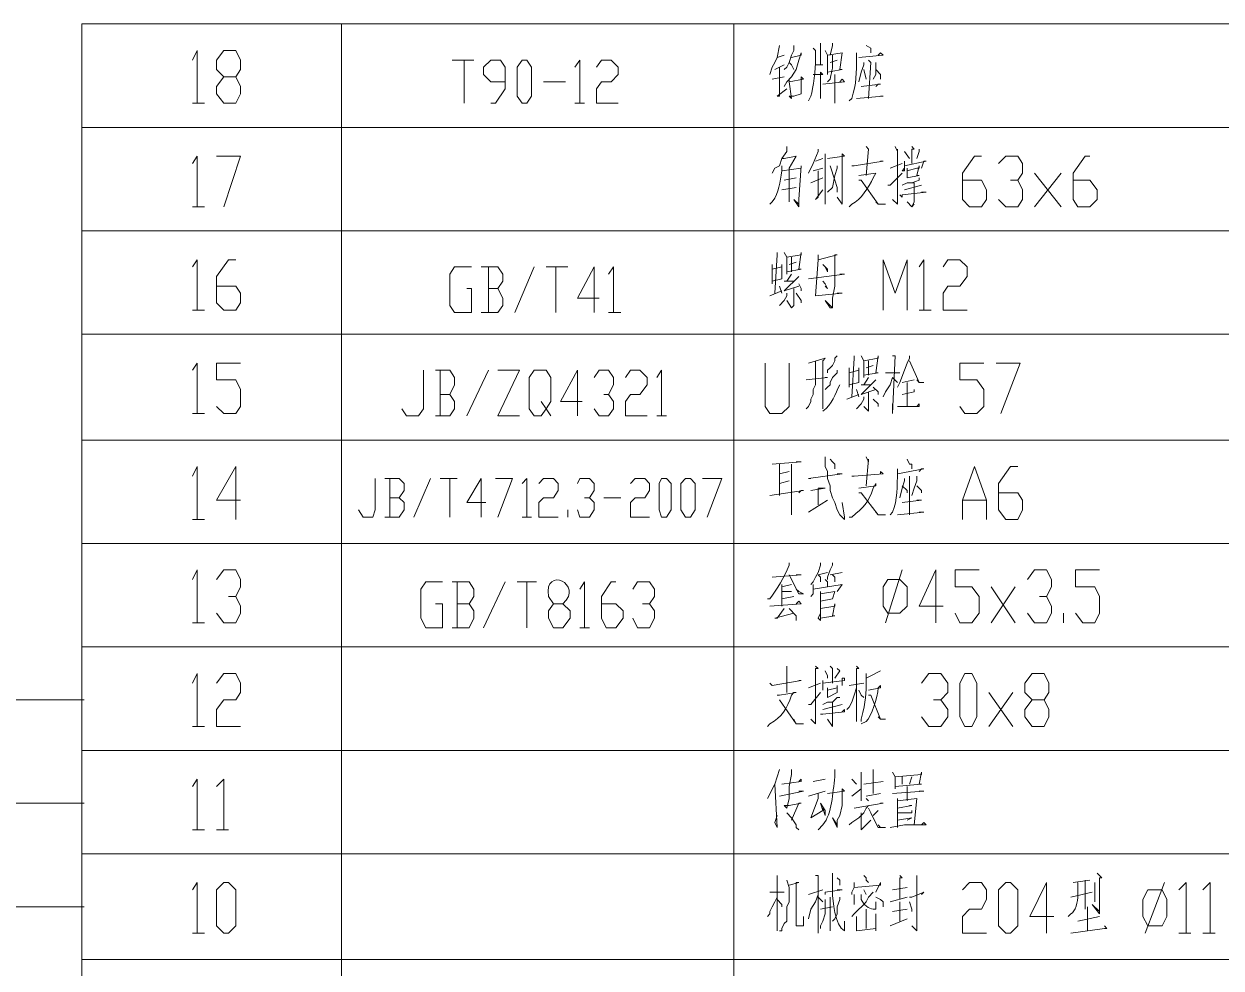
# Model space of a CAD drawing. Extents: x 14941 to 23337, y 2870 to 15192.
# Drawn here: x 20564 to 21948, y 4840 to 5932 of the extents above; entities that cross this region are included whole.
import ezdxf

# ---------------------------------------------------------------- set-up
doc = ezdxf.new("R2010")
doc.units = 0
doc.header["$LTSCALE"] = 8
doc.layers.add('1', color=1, linetype='Continuous')

msp = doc.modelspace()

# ---------------------------------------------------------------- linework, layer by layer
at = {"layer": '1', "color": 0, "lineweight": 18}
for points in [[(20631, 5931.7), (20631, 5812.1)], [(20631, 5812.1), (20631, 5692.5)], [(20631, 5692.5), (20631, 5572.9)], [(20631, 5572.9), (20631, 5450.6)], [(20631, 5450.6), (20631, 5331)], [(20631, 5331), (20631, 5211.4)], [(20631, 5211.4), (20631, 5091.8)], [(20631, 5091.8), (20631, 4972.2)], [(20631, 4972.2), (20631, 4849.9)], [(20631, 4849.9), (20631, 4730.3)]]:
    msp.add_lwpolyline(points, dxfattribs=at)
at = {"layer": '1', "color": 0, "lineweight": 5}
for points in [[(23336.8, 5931.7), (20631, 5931.7)], [(20931.3, 5812.1), (20931.3, 5931.7)], [(21384.6, 5812.1), (21384.6, 5931.7)], [(21484.7, 5909.4), (21484.7, 5906.6), (21484.7, 5906.6), (21484.7, 5884.4)], [(21498.7, 5909.4), (21498.7, 5906.6), (21495.9, 5895.5)], [(20758.9, 5889.9), (20764.5, 5901.1), (20764.5, 5839.9)], [(20795.1, 5839.9), (20786.7, 5851), (20786.7, 5859.3), (20795.1, 5870.5), (20809, 5870.5), (20814.5, 5878.8), (20814.5, 5889.9), (20809, 5901.1), (20795.1, 5901.1), (20786.7, 5889.9), (20786.7, 5878.8), (20795.1, 5870.5)], [(21437.5, 5906.6), (21434.7, 5892.7), (21431.9, 5887.2), (21429.1, 5881.6), (21426.3, 5873.3)], [(21434.7, 5892.7), (21443, 5895.5)], [(21454.2, 5906.6), (21454.2, 5901.1), (21451.4, 5895.5), (21448.6, 5887.2), (21445.8, 5881.6), (21443, 5878.8)], [(21451.4, 5892.7), (21462.5, 5895.5), (21462.5, 5898.3), (21459.7, 5889.9), (21456.9, 5878.8), (21451.4, 5870.5), (21445.8, 5864.9), (21443, 5859.3)], [(21490.3, 5901.1), (21493.1, 5895.5), (21493.1, 5873.3), (21493.1, 5876), (21509.8, 5878.8), (21507, 5878.8), (21509.8, 5898.3), (21509.8, 5898.3), (21493.1, 5895.5)], [(21529.2, 5892.7), (21557.1, 5895.5), (21554.3, 5898.3), (21551.5, 5895.5)], [(21537.6, 5906.6), (21543.1, 5903.8), (21543.1, 5901.1), (21543.1, 5898.3)], [(21059.3, 5889.9), (21084.3, 5889.9)], [(21073.2, 5889.9), (21073.2, 5839.9)], [(21103.8, 5839.9), (21109.3, 5839.9), (21120.4, 5856.6), (21120.4, 5881.6), (21114.9, 5889.9), (21103.8, 5889.9), (21095.4, 5881.6), (21095.4, 5873.3), (21103.8, 5864.9), (21120.4, 5864.9)], [(21139.9, 5839.9), (21134.4, 5848.2), (21134.4, 5881.6), (21139.9, 5889.9), (21145.5, 5889.9), (21151, 5881.6), (21151, 5848.2), (21145.5, 5839.9), (21139.9, 5839.9)], [(21201.1, 5881.6), (21206.7, 5889.9), (21206.7, 5839.9)], [(21226.1, 5881.6), (21231.7, 5889.9), (21242.8, 5889.9), (21251.1, 5881.6), (21251.1, 5873.3), (21242.8, 5864.9), (21231.7, 5864.9), (21226.1, 5856.6), (21226.1, 5839.9), (21251.1, 5839.9)], [(21443, 5884.4), (21431.9, 5878.8)], [(21437.5, 5881.6), (21437.5, 5848.2), (21434.7, 5848.2), (21445.8, 5856.6)], [(21448.6, 5887.2), (21451.4, 5884.4), (21454.2, 5878.8), (21451.4, 5884.4)], [(21487.5, 5884.4), (21479.2, 5884.4)], [(21504.2, 5889.9), (21495.9, 5887.2)], [(21534.8, 5887.2), (21534.8, 5884.4), (21532, 5876), (21529.2, 5864.9)], [(21540.4, 5889.9), (21543.1, 5887.2), (21540.4, 5845.4)], [(21548.7, 5887.2), (21548.7, 5884.4), (21548.7, 5873.3), (21545.9, 5867.7)], [(20809, 5870.5), (20814.5, 5859.3), (20814.5, 5851), (20809, 5839.9), (20795.1, 5839.9)], [(21429.1, 5867.7), (21443, 5870.5)], [(21448.6, 5867.7), (21448.6, 5864.9), (21451.4, 5845.4), (21448.6, 5848.2), (21454.2, 5848.2), (21462.5, 5851), (21462.5, 5851), (21462.5, 5870.5), (21465.3, 5867.7), (21448.6, 5864.9)], [(21476.4, 5873.3), (21487.5, 5873.3), (21484.7, 5876), (21484.7, 5845.4), (21484.7, 5851), (21484.7, 5856.6)], [(21487.5, 5862.1), (21512.6, 5864.9), (21509.8, 5867.7), (21507, 5864.9)], [(21501.4, 5873.3), (21501.4, 5839.9), (21501.4, 5848.2)], [(21534.8, 5878.8), (21537.6, 5867.7)], [(21548.7, 5878.8), (21554.3, 5873.3), (21554.3, 5867.7)], [(21164.9, 5864.9), (21190, 5864.9)], [(21532, 5859.3), (21554.3, 5862.1), (21551.5, 5862.1), (21548.7, 5859.3)], [(20758.9, 5839.9), (20772.8, 5839.9)], [(21201.1, 5839.9), (21212.2, 5839.9)], [(21526.5, 5845.4), (21557.1, 5848.2), (21557.1, 5848.2), (21554.3, 5848.2)], [(23336.8, 5812.1), (20631, 5812.1)], [(23336.8, 5812.1), (20631, 5812.1)], [(20931.3, 5692.5), (20931.3, 5812.1)], [(21384.6, 5692.5), (21384.6, 5812.1)], [(21445.8, 5789.8), (21445.8, 5784.3), (21440.3, 5775.9), (21440.3, 5775.9), (21437.5, 5767.6), (21431.9, 5764.8), (21429.1, 5759.2)], [(21482, 5787), (21482, 5784.3), (21476.4, 5770.4), (21470.8, 5759.2)], [(21537.6, 5789.8), (21540.4, 5787), (21540.4, 5787), (21537.6, 5756.5)], [(21571, 5789.8), (21573.7, 5784.3), (21573.7, 5787), (21573.7, 5767.6), (21573.7, 5725.9), (21573.7, 5723.1), (21568.2, 5728.6)], [(21582.1, 5784.3), (21587.6, 5775.9)], [(21590.4, 5789.8), (21593.2, 5787), (21590.4, 5787), (21590.4, 5770.4)], [(21598.8, 5787), (21598.8, 5784.3), (21598.8, 5784.3), (21596, 5775.9)], [(20758.9, 5770.4), (20764.5, 5778.7), (20764.5, 5720.3)], [(20786.7, 5778.7), (20814.5, 5778.7), (20795.1, 5720.3)], [(21440.3, 5775.9), (21443, 5775.9), (21456.9, 5778.7), (21456.9, 5778.7), (21448.6, 5764.8), (21448.6, 5725.9), (21448.6, 5737)], [(21479.2, 5773.1), (21487.5, 5775.9)], [(21490.3, 5781.5), (21490.3, 5775.9), (21490.3, 5723.1), (21490.3, 5725.9), (21490.3, 5734.2)], [(21493.1, 5775.9), (21512.6, 5778.7), (21509.8, 5781.5), (21509.8, 5775.9), (21509.8, 5723.1), (21509.8, 5723.1), (21504.2, 5731.4), (21509.8, 5723.1)], [(21520.9, 5767.6), (21520.9, 5767.6), (21523.7, 5767.6), (21557.1, 5773.1), (21554.3, 5773.1), (21554.3, 5773.1)], [(21565.4, 5764.8), (21579.3, 5770.4)], [(21582.1, 5773.1), (21582.1, 5764.8), (21579.3, 5762), (21582.1, 5762), (21582.1, 5767.6), (21607.1, 5773.1), (21604.3, 5773.1), (21601.5, 5764.8)], [(21648.8, 5750.9), (21671.1, 5750.9), (21676.6, 5739.8), (21676.6, 5728.6), (21671.1, 5720.3), (21657.2, 5720.3), (21648.8, 5728.6), (21648.8, 5759.2), (21662.7, 5778.7), (21671.1, 5778.7)], [(21690.5, 5770.4), (21698.9, 5778.7), (21712.8, 5778.7), (21718.3, 5770.4), (21718.3, 5759.2), (21712.8, 5750.9), (21704.4, 5750.9)], [(21776.7, 5750.9), (21796.2, 5750.9), (21804.6, 5739.8), (21804.6, 5728.6), (21796.2, 5720.3), (21782.3, 5720.3), (21776.7, 5728.6), (21776.7, 5759.2), (21790.6, 5778.7), (21796.2, 5778.7)], [(21440.3, 5762), (21462.5, 5764.8), (21462.5, 5767.6), (21459.7, 5728.6), (21459.7, 5720.3), (21454.2, 5728.6), (21459.7, 5723.1)], [(21487.5, 5764.8), (21476.4, 5762)], [(21482, 5762), (21482, 5731.4), (21479.2, 5728.6), (21487.5, 5739.8)], [(21504.2, 5767.6), (21504.2, 5764.8), (21501.4, 5756.5), (21498.7, 5742.5), (21493.1, 5737)], [(21495.9, 5767.6), (21501.4, 5750.9), (21501.4, 5750.9), (21504.2, 5742.5), (21504.2, 5739.8), (21504.2, 5737)], [(21562.6, 5745.3), (21565.4, 5745.3), (21565.4, 5745.3), (21579.3, 5759.2)], [(21584.9, 5764.8), (21584.9, 5762), (21584.9, 5753.7), (21584.9, 5753.7), (21598.8, 5756.5), (21596, 5756.5), (21598.8, 5767.6), (21598.8, 5764.8), (21596, 5764.8), (21584.9, 5762)], [(21732.2, 5720.3), (21762.8, 5759.2)], [(21732.2, 5759.2), (21762.8, 5720.3)], [(21440.3, 5739.8), (21456.9, 5742.5)], [(21456.9, 5753.7), (21443, 5750.9)], [(21487.5, 5753.7), (21473.6, 5748.1)], [(21529.2, 5750.9), (21532, 5750.9), (21551.5, 5723.1), (21559.8, 5723.1), (21557.1, 5723.1), (21551.5, 5723.1), (21548.7, 5725.9)], [(21598.8, 5753.7), (21598.8, 5750.9), (21598.8, 5750.9), (21590.4, 5748.1), (21584.9, 5748.1), (21579.3, 5745.3)], [(21582.1, 5739.8), (21601.5, 5745.3)], [(21590.4, 5748.1), (21593.2, 5748.1), (21593.2, 5725.9), (21590.4, 5720.3), (21584.9, 5725.9), (21590.4, 5720.3), (21593.2, 5723.1)], [(21712.8, 5750.9), (21718.3, 5739.8), (21718.3, 5728.6), (21712.8, 5720.3), (21698.9, 5720.3), (21690.5, 5728.6)], [(21576.5, 5734.2), (21579.3, 5731.4), (21579.3, 5734.2), (21607.1, 5737), (21604.3, 5737), (21601.5, 5737)], [(20758.9, 5720.3), (20772.8, 5720.3)], [(23336.8, 5692.5), (20631, 5692.5)], [(23336.8, 5692.5), (20631, 5692.5)], [(20931.3, 5572.9), (20931.3, 5692.5)], [(21384.6, 5572.9), (21384.6, 5692.5)], [(20758.9, 5650.8), (20764.5, 5659.1), (20764.5, 5600.7)], [(20786.7, 5628.5), (20809, 5628.5), (20814.5, 5620.2), (20814.5, 5609.1), (20809, 5600.7), (20795.1, 5600.7), (20786.7, 5609.1), (20786.7, 5639.7), (20800.6, 5659.1), (20809, 5659.1)], [(21434.7, 5667.5), (21434.7, 5664.7), (21431.9, 5620.2)], [(21443, 5667.5), (21445.8, 5661.9), (21445.8, 5642.4), (21445.8, 5645.2), (21462.5, 5648), (21459.7, 5648), (21462.5, 5667.5), (21462.5, 5664.7), (21445.8, 5661.9)], [(21451.4, 5661.9), (21451.4, 5645.2)], [(21482, 5664.7), (21482, 5659.1), (21479.2, 5617.4), (21479.2, 5617.4), (21509.8, 5620.2), (21507, 5620.2), (21504.2, 5620.2)], [(21482, 5659.1), (21504.2, 5664.7), (21501.4, 5664.7), (21501.4, 5659.1), (21501.4, 5639.7), (21501.4, 5628.5), (21501.4, 5628.5), (21498.7, 5614.6), (21498.7, 5609.1), (21498.7, 5603.5), (21498.7, 5603.5), (21495.9, 5603.5), (21490.3, 5611.8), (21498.7, 5603.5)], [(21557.1, 5600.7), (21557.1, 5659.1), (21571, 5620.2), (21584.9, 5659.1), (21584.9, 5600.7)], [(21598.8, 5650.8), (21604.3, 5659.1), (21604.3, 5600.7)], [(21626.6, 5650.8), (21632.1, 5659.1), (21646, 5659.1), (21654.4, 5650.8), (21654.4, 5639.7), (21646, 5628.5), (21632.1, 5628.5), (21626.6, 5620.2), (21626.6, 5600.7), (21654.4, 5600.7)], [(21076, 5625.8), (21081.5, 5625.8), (21081.5, 5597.9), (21062, 5597.9), (21056.5, 5606.3), (21056.5, 5642.4), (21062, 5650.8), (21081.5, 5650.8)], [(21112.1, 5625.8), (21117.7, 5634.1), (21117.7, 5642.4), (21112.1, 5650.8), (21092.6, 5650.8)], [(21101, 5650.8), (21101, 5597.9)], [(21131.6, 5597.9), (21153.8, 5650.8)], [(21167.7, 5650.8), (21192.7, 5650.8)], [(21178.8, 5650.8), (21178.8, 5597.9)], [(21228.9, 5614.6), (21203.9, 5614.6), (21223.3, 5650.8), (21223.3, 5597.9)], [(21240, 5642.4), (21245.6, 5650.8), (21245.6, 5597.9)], [(21429.1, 5653.6), (21429.1, 5648), (21429.1, 5631.3), (21429.1, 5634.1), (21440.3, 5636.9), (21440.3, 5636.9), (21440.3, 5653.6), (21440.3, 5650.8), (21429.1, 5648)], [(21448.6, 5653.6), (21456.9, 5656.3)], [(21487.5, 5653.6), (21493.1, 5648), (21493.1, 5645.2), (21490.3, 5650.8)], [(21451.4, 5642.4), (21445.8, 5634.1), (21443, 5634.1), (21454.2, 5634.1)], [(21459.7, 5639.7), (21443, 5623), (21443, 5623), (21459.7, 5628.5)], [(21459.7, 5631.3), (21462.5, 5625.8), (21462.5, 5623)], [(21470.8, 5636.9), (21512.6, 5642.4), (21509.8, 5642.4), (21507, 5642.4)], [(21487.5, 5634.1), (21490.3, 5631.3), (21493.1, 5625.8), (21490.3, 5628.5)], [(21092.6, 5597.9), (21112.1, 5597.9), (21117.7, 5606.3), (21117.7, 5614.6), (21112.1, 5625.8), (21101, 5625.8)], [(21426.3, 5617.4), (21440.3, 5623)], [(21437.5, 5628.5), (21440.3, 5620.2)], [(21445.8, 5620.2), (21445.8, 5617.4), (21443, 5611.8), (21437.5, 5606.3)], [(21454.2, 5625.8), (21454.2, 5606.3), (21451.4, 5603.5), (21445.8, 5611.8), (21451.4, 5603.5)], [(21456.9, 5620.2), (21462.5, 5611.8), (21462.5, 5609.1)], [(20758.9, 5600.7), (20772.8, 5600.7)], [(21240, 5597.9), (21253.9, 5597.9)], [(21598.8, 5600.7), (21612.7, 5600.7)], [(23336.8, 5572.9), (20631, 5572.9)], [(23336.8, 5572.9), (20631, 5572.9)], [(20931.3, 5450.6), (20931.3, 5572.9)], [(21384.6, 5450.6), (21384.6, 5572.9)], [(21504.2, 5547.9), (21501.4, 5545.1), (21501.4, 5542.3), (21498.7, 5536.8), (21495.9, 5534), (21493.1, 5531.2), (21493.1, 5528.4)], [(21523.7, 5547.9), (21523.7, 5545.1), (21520.9, 5500.6)], [(21532, 5547.9), (21534.8, 5542.3), (21534.8, 5522.9), (21534.8, 5525.6), (21551.5, 5528.4), (21548.7, 5528.4), (21551.5, 5547.9), (21551.5, 5545.1), (21534.8, 5542.3)], [(21568.2, 5547.9), (21571, 5547.9), (21568.2, 5481.1), (21568.2, 5492.3)], [(21587.6, 5547.9), (21587.6, 5545.1), (21584.9, 5539.5), (21582.1, 5531.2), (21576.5, 5517.3), (21573.7, 5511.7)], [(20758.9, 5531.2), (20764.5, 5539.5), (20764.5, 5481.1)], [(20786.7, 5489.5), (20795.1, 5481.1), (20809, 5481.1), (20814.5, 5489.5), (20814.5, 5509), (20809, 5520.1), (20786.7, 5520.1), (20786.7, 5539.5), (20814.5, 5539.5)], [(21420.8, 5539.5), (21420.8, 5489.5), (21426.3, 5481.1), (21440.3, 5481.1), (21448.6, 5489.5), (21448.6, 5539.5)], [(21479.2, 5542.3), (21479.2, 5514.5), (21476.4, 5509), (21476.4, 5503.4), (21473.6, 5497.8), (21473.6, 5495), (21470.8, 5489.5), (21468.1, 5486.7), (21468.1, 5486.7)], [(21470.8, 5539.5), (21490.3, 5545.1), (21490.3, 5545.1), (21487.5, 5542.3)], [(21487.5, 5542.3), (21487.5, 5486.7), (21487.5, 5495)], [(21537.6, 5534), (21545.9, 5536.8)], [(21540.4, 5542.3), (21540.4, 5525.6)], [(21587.6, 5542.3), (21598.8, 5517.3), (21604.3, 5517.3), (21598.8, 5517.3), (21596, 5520.1)], [(21646, 5489.5), (21651.6, 5481.1), (21665.5, 5481.1), (21673.8, 5489.5), (21673.8, 5509), (21665.5, 5520.1), (21646, 5520.1), (21646, 5539.5), (21673.8, 5539.5)], [(21687.8, 5539.5), (21715.6, 5539.5), (21693.3, 5481.1)], [(21000.9, 5486.7), (21006.4, 5478.4), (21020.3, 5478.4), (21025.9, 5486.7), (21025.9, 5531.2)], [(21056.5, 5503.4), (21062, 5514.5), (21062, 5522.9), (21056.5, 5531.2), (21039.8, 5531.2)], [(21045.4, 5531.2), (21045.4, 5478.4)], [(21076, 5478.4), (21101, 5531.2)], [(21112.1, 5531.2), (21137.1, 5531.2), (21112.1, 5478.4), (21137.1, 5478.4)], [(21162.2, 5495), (21167.7, 5486.7), (21162.2, 5478.4), (21153.8, 5478.4), (21148.3, 5486.7), (21148.3, 5522.9), (21153.8, 5531.2), (21167.7, 5531.2), (21173.3, 5522.9), (21173.3, 5495), (21167.7, 5486.7), (21173.3, 5478.4)], [(21209.4, 5495), (21184.4, 5495), (21203.9, 5531.2), (21203.9, 5478.4)], [(21223.3, 5522.9), (21228.9, 5531.2), (21240, 5531.2), (21245.6, 5522.9), (21245.6, 5514.5), (21240, 5503.4), (21234.5, 5503.4)], [(21259.5, 5522.9), (21265.1, 5531.2), (21276.2, 5531.2), (21284.5, 5522.9), (21284.5, 5514.5), (21276.2, 5503.4), (21265.1, 5503.4), (21259.5, 5495), (21259.5, 5478.4), (21284.5, 5478.4)], [(21295.6, 5522.9), (21301.2, 5531.2), (21301.2, 5478.4)], [(21468.1, 5520.1), (21493.1, 5522.9), (21493.1, 5522.9), (21490.3, 5522.9)], [(21504.2, 5531.2), (21504.2, 5528.4), (21501.4, 5525.6), (21498.7, 5522.9), (21495.9, 5517.3), (21495.9, 5514.5), (21493.1, 5511.7), (21490.3, 5509)], [(21518.1, 5534), (21518.1, 5511.7), (21518.1, 5514.5), (21529.2, 5517.3), (21529.2, 5517.3), (21529.2, 5534), (21529.2, 5531.2), (21518.1, 5528.4)], [(21540.4, 5522.9), (21534.8, 5514.5), (21532, 5514.5), (21543.1, 5514.5)], [(21573.7, 5517.3), (21568.2, 5522.9), (21565.4, 5514.5), (21559.8, 5506.2), (21557.1, 5500.6)], [(21559.8, 5528.4), (21576.5, 5528.4)], [(21526.5, 5509), (21529.2, 5500.6)], [(21548.7, 5520.1), (21532, 5503.4), (21532, 5503.4), (21548.7, 5509)], [(21545.9, 5511.7), (21551.5, 5506.2), (21551.5, 5503.4)], [(21593.2, 5520.1), (21579.3, 5517.3)], [(21579.3, 5503.4), (21593.2, 5506.2), (21593.2, 5509), (21593.2, 5506.2)], [(21584.9, 5517.3), (21584.9, 5489.5)], [(21039.8, 5478.4), (21056.5, 5478.4), (21062, 5486.7), (21062, 5495), (21056.5, 5503.4), (21045.4, 5503.4)], [(21240, 5503.4), (21245.6, 5495), (21245.6, 5486.7), (21240, 5478.4), (21228.9, 5478.4), (21223.3, 5486.7)], [(21515.3, 5497.8), (21529.2, 5503.4)], [(21534.8, 5500.6), (21534.8, 5497.8), (21532, 5492.3), (21526.5, 5486.7)], [(21540.4, 5506.2), (21540.4, 5483.9), (21534.8, 5489.5), (21540.4, 5483.9)], [(21545.9, 5497.8), (21551.5, 5492.3), (21551.5, 5489.5)], [(20758.9, 5481.1), (20772.8, 5481.1)], [(21573.7, 5489.5), (21598.8, 5489.5), (21598.8, 5492.3), (21596, 5489.5)], [(21295.6, 5478.4), (21306.8, 5478.4)], [(23336.8, 5450.6), (20631, 5450.6)], [(23336.8, 5450.6), (20631, 5450.6)], [(20931.3, 5331), (20931.3, 5450.6)], [(21384.6, 5331), (21384.6, 5450.6)], [(21429.1, 5422.7), (21462.5, 5425.5), (21459.7, 5425.5), (21456.9, 5425.5)], [(21490.3, 5431.1), (21490.3, 5428.3), (21490.3, 5420), (21493.1, 5414.4), (21493.1, 5406.1), (21495.9, 5397.7), (21495.9, 5392.2), (21498.7, 5383.8), (21501.4, 5378.2), (21504.2, 5369.9), (21507, 5364.3), (21507, 5364.3), (21509.8, 5361.6), (21512.6, 5358.8), (21512.6, 5361.6), (21509.8, 5378.2), (21512.6, 5361.6)], [(21495.9, 5428.3), (21498.7, 5425.5), (21501.4, 5422.7), (21501.4, 5417.2)], [(21537.6, 5431.1), (21540.4, 5425.5), (21540.4, 5428.3), (21537.6, 5397.7)], [(21584.9, 5428.3), (21587.6, 5422.7), (21590.4, 5422.7), (21590.4, 5417.2)], [(20758.9, 5408.8), (20764.5, 5420), (20764.5, 5358.8)], [(20814.5, 5381), (20786.7, 5381), (20809, 5420), (20809, 5358.8)], [(21437.5, 5422.7), (21437.5, 5386.6)], [(21448.6, 5414.4), (21437.5, 5411.6)], [(21451.4, 5422.7), (21451.4, 5364.3), (21451.4, 5369.9), (21451.4, 5375.5)], [(21504.2, 5411.6), (21507, 5411.6), (21509.8, 5411.6), (21470.8, 5406.1), (21473.6, 5406.1)], [(21520.9, 5408.8), (21520.9, 5408.8), (21523.7, 5408.8), (21557.1, 5411.6), (21554.3, 5414.4), (21554.3, 5411.6)], [(21573.7, 5411.6), (21604.3, 5417.2), (21601.5, 5417.2), (21598.8, 5414.4)], [(21648.8, 5358.8), (21648.8, 5381), (21662.7, 5420), (21676.6, 5381), (21676.6, 5358.8)], [(21690.5, 5389.4), (21712.8, 5389.4), (21718.3, 5381), (21718.3, 5369.9), (21712.8, 5358.8), (21698.9, 5358.8), (21690.5, 5369.9), (21690.5, 5400.5), (21704.4, 5420), (21712.8, 5420)], [(20950.8, 5369.9), (20956.4, 5361.6), (20967.5, 5361.6), (20970.3, 5369.9), (20970.3, 5406.1)], [(20998.1, 5383.8), (21003.6, 5392.2), (21003.6, 5400.5), (20998.1, 5406.1), (20981.4, 5406.1)], [(20987, 5406.1), (20987, 5361.6)], [(21014.8, 5361.6), (21034.2, 5406.1)], [(21045.4, 5406.1), (21064.8, 5406.1)], [(21056.5, 5406.1), (21056.5, 5361.6)], [(21098.2, 5378.2), (21076, 5378.2), (21092.6, 5406.1), (21092.6, 5361.6)], [(21109.3, 5406.1), (21128.8, 5406.1), (21112.1, 5361.6)], [(21139.9, 5400.5), (21145.5, 5406.1), (21145.5, 5361.6)], [(21159.4, 5400.5), (21164.9, 5406.1), (21176.1, 5406.1), (21181.6, 5400.5), (21181.6, 5392.2), (21176.1, 5383.8), (21164.9, 5383.8), (21159.4, 5378.2), (21159.4, 5361.6), (21181.6, 5361.6)], [(21203.9, 5400.5), (21206.7, 5406.1), (21217.8, 5406.1), (21223.3, 5400.5), (21223.3, 5392.2), (21217.8, 5383.8), (21212.2, 5383.8)], [(21265.1, 5400.5), (21270.6, 5406.1), (21281.7, 5406.1), (21287.3, 5400.5), (21287.3, 5392.2), (21281.7, 5383.8), (21270.6, 5383.8), (21265.1, 5378.2), (21265.1, 5361.6), (21287.3, 5361.6)], [(21301.2, 5361.6), (21298.4, 5369.9), (21298.4, 5400.5), (21301.2, 5406.1), (21306.8, 5406.1), (21312.3, 5400.5), (21312.3, 5369.9), (21306.8, 5361.6), (21301.2, 5361.6)], [(21329, 5361.6), (21323.5, 5369.9), (21323.5, 5400.5), (21329, 5406.1), (21334.6, 5406.1), (21340.1, 5400.5), (21340.1, 5369.9), (21334.6, 5361.6), (21329, 5361.6)], [(21348.5, 5406.1), (21370.7, 5406.1), (21354, 5361.6)], [(21437.5, 5400.5), (21448.6, 5403.3)], [(21582.1, 5406.1), (21582.1, 5403.3), (21579.3, 5394.9), (21576.5, 5383.8)], [(21579.3, 5397.7), (21584.9, 5392.2), (21584.9, 5389.4)], [(21587.6, 5408.8), (21587.6, 5364.3)], [(21596, 5408.8), (21596, 5403.3), (21593.2, 5394.9), (21590.4, 5386.6)], [(21596, 5397.7), (21601.5, 5392.2), (21601.5, 5389.4)], [(20981.4, 5361.6), (20998.1, 5361.6), (21003.6, 5369.9), (21003.6, 5378.2), (20998.1, 5383.8), (20987, 5383.8)], [(21217.8, 5383.8), (21223.3, 5378.2), (21223.3, 5369.9), (21217.8, 5361.6), (21206.7, 5361.6), (21203.9, 5369.9)], [(21234.5, 5383.8), (21253.9, 5383.8)], [(21426.3, 5386.6), (21465.3, 5392.2), (21462.5, 5392.2), (21459.7, 5389.4)], [(21473.6, 5392.2), (21490.3, 5394.9), (21487.5, 5394.9), (21484.7, 5394.9), (21482, 5394.9), (21482, 5389.4), (21482, 5375.5)], [(21529.2, 5389.4), (21532, 5389.4), (21551.5, 5364.3), (21559.8, 5364.3), (21551.5, 5364.3), (21548.7, 5367.1)], [(21192.7, 5361.6), (21192.7, 5369.9)], [(21470.8, 5367.1), (21493.1, 5381)], [(21579.3, 5378.2), (21601.5, 5381), (21598.8, 5381), (21596, 5381)], [(21648.8, 5381), (21676.6, 5381)], [(20758.9, 5358.8), (20772.8, 5358.8)], [(21139.9, 5361.6), (21151, 5361.6)], [(21573.7, 5364.3), (21604.3, 5367.1), (21598.8, 5367.1)], [(23336.8, 5331), (20631, 5331)], [(23336.8, 5331), (20631, 5331)], [(20931.3, 5211.4), (20931.3, 5331)], [(21384.6, 5211.4), (21384.6, 5331)], [(20758.9, 5289.3), (20764.5, 5300.4), (20764.5, 5239.2)], [(20786.7, 5289.3), (20795.1, 5300.4), (20809, 5300.4), (20814.5, 5289.3), (20814.5, 5280.9), (20809, 5269.8), (20800.6, 5269.8)], [(21484.7, 5308.7), (21484.7, 5305.9), (21482, 5297.6), (21479.2, 5292), (21476.4, 5286.5), (21473.6, 5283.7)], [(21498.7, 5308.7), (21498.7, 5305.9), (21495.9, 5300.4), (21493.1, 5292), (21493.1, 5289.3)], [(21559.8, 5239.2), (21579.3, 5300.4)], [(21626.6, 5258.7), (21598.8, 5258.7), (21618.2, 5300.4), (21618.2, 5239.2)], [(21640.5, 5250.3), (21646, 5239.2), (21659.9, 5239.2), (21668.3, 5250.3), (21668.3, 5269.8), (21659.9, 5280.9), (21640.5, 5280.9), (21640.5, 5300.4), (21668.3, 5300.4)], [(21723.9, 5289.3), (21732.2, 5300.4), (21746.2, 5300.4), (21751.7, 5289.3), (21751.7, 5280.9), (21746.2, 5269.8), (21737.8, 5269.8)], [(21779.5, 5250.3), (21787.9, 5239.2), (21801.8, 5239.2), (21807.3, 5250.3), (21807.3, 5269.8), (21801.8, 5280.9), (21779.5, 5280.9), (21779.5, 5300.4), (21807.3, 5300.4)], [(21039.8, 5261.4), (21048.1, 5261.4), (21048.1, 5233.6), (21028.7, 5233.6), (21023.1, 5244.8), (21023.1, 5278.1), (21028.7, 5286.5), (21048.1, 5286.5)], [(21078.7, 5261.4), (21084.3, 5269.8), (21084.3, 5278.1), (21078.7, 5286.5), (21059.3, 5286.5)], [(21064.8, 5286.5), (21064.8, 5233.6)], [(21095.4, 5233.6), (21120.4, 5286.5)], [(21134.4, 5286.5), (21156.6, 5286.5)], [(21145.5, 5286.5), (21145.5, 5233.6)], [(21206.7, 5278.1), (21212.2, 5286.5), (21212.2, 5233.6)], [(21231.7, 5261.4), (21248.4, 5261.4), (21256.7, 5253.1), (21256.7, 5244.8), (21248.4, 5233.6), (21237.2, 5233.6), (21231.7, 5244.8), (21231.7, 5269.8), (21242.8, 5286.5), (21248.4, 5286.5)], [(21267.8, 5278.1), (21273.4, 5286.5), (21287.3, 5286.5), (21292.9, 5278.1), (21292.9, 5269.8), (21287.3, 5261.4), (21279, 5261.4)], [(21429.1, 5292), (21462.5, 5294.8), (21462.5, 5294.8), (21456.9, 5294.8)], [(21448.6, 5294.8), (21459.7, 5272.6), (21465.3, 5272.6), (21459.7, 5275.4), (21456.9, 5278.1)], [(21482, 5294.8), (21493.1, 5297.6)], [(21482, 5294.8), (21484.7, 5292), (21484.7, 5286.5)], [(21490.3, 5289.3), (21493.1, 5286.5), (21493.1, 5280.9)], [(21495.9, 5294.8), (21509.8, 5297.6)], [(21498.7, 5294.8), (21501.4, 5292), (21501.4, 5286.5)], [(21562.6, 5250.3), (21557.1, 5258.7), (21557.1, 5280.9), (21562.6, 5289.3), (21576.5, 5289.3), (21584.9, 5280.9), (21584.9, 5258.7), (21576.5, 5250.3), (21562.6, 5250.3)], [(21440.3, 5283.7), (21440.3, 5258.7)], [(21440.3, 5280.9), (21451.4, 5283.7)], [(21451.4, 5275.4), (21440.3, 5275.4)], [(21476.4, 5283.7), (21476.4, 5278.1), (21476.4, 5272.6), (21473.6, 5269.8)], [(21476.4, 5278.1), (21509.8, 5283.7), (21509.8, 5283.7), (21504.2, 5275.4)], [(21484.7, 5275.4), (21484.7, 5242), (21482, 5244.8), (21484.7, 5250.3)], [(21484.7, 5272.6), (21501.4, 5275.4), (21501.4, 5275.4), (21498.7, 5267), (21498.7, 5267), (21484.7, 5264.2)], [(21682.2, 5239.2), (21710, 5280.9)], [(21682.2, 5280.9), (21710, 5239.2)], [(20809, 5269.8), (20814.5, 5258.7), (20814.5, 5250.3), (20809, 5239.2), (20795.1, 5239.2), (20786.7, 5250.3)], [(21059.3, 5233.6), (21078.7, 5233.6), (21084.3, 5244.8), (21084.3, 5253.1), (21078.7, 5261.4), (21064.8, 5261.4)], [(21187.2, 5261.4), (21195.5, 5253.1), (21195.5, 5244.8), (21187.2, 5233.6), (21176.1, 5233.6)], [(21287.3, 5261.4), (21292.9, 5253.1), (21292.9, 5244.8), (21287.3, 5233.6), (21273.4, 5233.6), (21267.8, 5244.8)], [(21426.3, 5258.7), (21462.5, 5261.4), (21459.7, 5264.2), (21456.9, 5261.4)], [(21440.3, 5267), (21454.2, 5269.8)], [(21484.7, 5255.9), (21501.4, 5258.7), (21501.4, 5261.4), (21498.7, 5247.5), (21501.4, 5247.5), (21484.7, 5244.8)], [(21746.2, 5269.8), (21751.7, 5258.7), (21751.7, 5250.3), (21746.2, 5239.2), (21732.2, 5239.2), (21723.9, 5250.3)], [(21443, 5255.9), (21434.7, 5244.8), (21431.9, 5244.8), (21454.2, 5250.3)], [(21448.6, 5255.9), (21456.9, 5247.5), (21456.9, 5244.8), (21456.9, 5242)], [(21765.6, 5239.2), (21765.6, 5250.3)], [(20758.9, 5239.2), (20772.8, 5239.2)], [(21206.7, 5233.6), (21217.8, 5233.6)], [(23336.8, 5211.4), (20631, 5211.4)], [(23336.8, 5211.4), (20631, 5211.4)], [(20931.3, 5091.8), (20931.3, 5211.4)], [(21384.6, 5091.8), (21384.6, 5211.4)], [(21445.8, 5189.1), (21445.8, 5186.4), (21445.8, 5186.4), (21445.8, 5158.6)], [(21479.2, 5189.1), (21482, 5186.4), (21479.2, 5186.4), (21479.2, 5122.4), (21473.6, 5128)], [(21495.9, 5189.1), (21495.9, 5189.1), (21498.7, 5186.4), (21498.7, 5186.4), (21498.7, 5169.7)], [(21526.5, 5189.1), (21529.2, 5186.4), (21526.5, 5186.4), (21526.5, 5125.2), (21526.5, 5128), (21526.5, 5133.5)], [(20758.9, 5169.7), (20764.5, 5180.8), (20764.5, 5119.6)], [(20786.7, 5169.7), (20795.1, 5180.8), (20809, 5180.8), (20814.5, 5169.7), (20814.5, 5158.6), (20809, 5150.2), (20795.1, 5150.2), (20786.7, 5139.1), (20786.7, 5119.6), (20814.5, 5119.6)], [(21487.5, 5172.5), (21487.5, 5161.3), (21487.5, 5161.3), (21487.5, 5169.7), (21512.6, 5172.5), (21512.6, 5175.2), (21509.8, 5175.2), (21509.8, 5166.9)], [(21490.3, 5183.6), (21493.1, 5178), (21493.1, 5175.2)], [(21504.2, 5186.4), (21507, 5183.6), (21507, 5183.6), (21501.4, 5175.2)], [(21554.3, 5183.6), (21543.1, 5178), (21537.6, 5175.2)], [(21601.5, 5169.7), (21609.9, 5180.8), (21623.8, 5180.8), (21632.1, 5169.7), (21632.1, 5158.6), (21623.8, 5150.2), (21615.4, 5150.2)], [(21651.6, 5119.6), (21646, 5130.7), (21646, 5169.7), (21651.6, 5180.8), (21659.9, 5180.8), (21665.5, 5169.7), (21665.5, 5130.7), (21659.9, 5119.6), (21651.6, 5119.6)], [(21729.5, 5119.6), (21721.1, 5130.7), (21721.1, 5139.1), (21729.5, 5150.2), (21743.4, 5150.2), (21748.9, 5158.6), (21748.9, 5169.7), (21743.4, 5180.8), (21729.5, 5180.8), (21721.1, 5169.7), (21721.1, 5158.6), (21729.5, 5150.2)], [(21426.3, 5169.7), (21429.1, 5166.9), (21429.1, 5166.9), (21462.5, 5172.5), (21462.5, 5172.5), (21459.7, 5172.5)], [(21470.8, 5164.1), (21484.7, 5169.7)], [(21493.1, 5164.1), (21493.1, 5153), (21493.1, 5153), (21504.2, 5158.6), (21504.2, 5158.6), (21504.2, 5166.9), (21504.2, 5164.1), (21504.2, 5164.1), (21493.1, 5161.3)], [(21526.5, 5164.1), (21523.7, 5155.8), (21520.9, 5147.4), (21518.1, 5141.9), (21515.3, 5139.1)], [(21518.1, 5166.9), (21534.8, 5169.7)], [(21529.2, 5161.3), (21532, 5155.8), (21534.8, 5153)], [(20633.8, 5150.2), (17927.9, 5150.2)], [(21437.5, 5150.2), (21437.5, 5150.2), (21456.9, 5122.4), (21465.3, 5122.4), (21456.9, 5122.4), (21454.2, 5128)], [(21470.8, 5144.7), (21473.6, 5144.7), (21473.6, 5144.7), (21484.7, 5158.6)], [(21504.2, 5153), (21507, 5153), (21504.2, 5153), (21498.7, 5147.4), (21493.1, 5147.4), (21487.5, 5144.7)], [(21498.7, 5147.4), (21498.7, 5147.4), (21498.7, 5125.2), (21498.7, 5119.6), (21493.1, 5128), (21498.7, 5119.6), (21498.7, 5122.4)], [(21540.4, 5155.8), (21543.1, 5155.8), (21554.3, 5128), (21559.8, 5128), (21554.3, 5128), (21551.5, 5130.7)], [(21623.8, 5150.2), (21632.1, 5139.1), (21632.1, 5130.7), (21623.8, 5119.6), (21609.9, 5119.6), (21601.5, 5130.7)], [(21679.4, 5119.6), (21707.2, 5158.6)], [(21679.4, 5158.6), (21707.2, 5119.6)], [(21743.4, 5150.2), (21748.9, 5139.1), (21748.9, 5130.7), (21743.4, 5119.6), (21729.5, 5119.6)], [(21484.7, 5133.5), (21487.5, 5133.5), (21512.6, 5136.3), (21512.6, 5139.1), (21509.8, 5136.3)], [(21487.5, 5139.1), (21509.8, 5144.7)], [(20758.9, 5119.6), (20772.8, 5119.6)], [(23336.8, 5091.8), (20631, 5091.8)], [(23336.8, 5091.8), (20631, 5091.8)], [(20931.3, 4972.2), (20931.3, 5091.8)], [(21384.6, 4972.2), (21384.6, 5091.8)], [(21437.5, 5069.6), (21434.7, 5061.2), (21431.9, 5052.9), (21423.6, 5036.2)], [(21451.4, 5069.6), (21451.4, 5064), (21448.6, 5050.1), (21448.6, 5036.2), (21445.8, 5025.1), (21443, 5027.9), (21448.6, 5027.9), (21462.5, 5030.6), (21459.7, 5030.6), (21451.4, 5011.2)], [(21532, 5066.8), (21532, 5064), (21532, 5066.8), (21532, 5041.8), (21532, 5033.4)], [(21545.9, 5069.6), (21545.9, 5066.8), (21545.9, 5066.8), (21545.9, 5041.8)], [(21568.2, 5066.8), (21571, 5061.2), (21571, 5047.3), (21571, 5050.1), (21601.5, 5052.9), (21598.8, 5052.9), (21601.5, 5066.8), (21601.5, 5064), (21571, 5061.2)], [(20758.9, 5050.1), (20764.5, 5058.4), (20764.5, 5000)], [(20786.7, 5050.1), (20795.1, 5058.4), (20795.1, 5000)], [(21431.9, 5052.9), (21434.7, 5002.8), (21431.9, 5008.4), (21434.7, 5016.7)], [(21440.3, 5052.9), (21462.5, 5055.7), (21462.5, 5058.4), (21459.7, 5055.7)], [(21476.4, 5055.7), (21490.3, 5058.4)], [(21520.9, 5058.4), (21526.5, 5052.9)], [(21534.8, 5052.9), (21557.1, 5055.7)], [(21579.3, 5061.2), (21579.3, 5058.4), (21579.3, 5052.9)], [(21584.9, 5050.1), (21584.9, 5047.3), (21584.9, 5033.4)], [(21590.4, 5061.2), (21590.4, 5061.2), (21587.6, 5052.9)], [(21437.5, 5039), (21465.3, 5044.5), (21465.3, 5044.5), (21459.7, 5044.5)], [(21470.8, 5039), (21490.3, 5044.5)], [(21482, 5041.8), (21482, 5036.2), (21473.6, 5013.9), (21473.6, 5013.9), (21487.5, 5022.3), (21484.7, 5030.6), (21490.3, 5022.3), (21490.3, 5016.7), (21487.5, 5025.1)], [(21493.1, 5041.8), (21512.6, 5044.5), (21509.8, 5047.3), (21509.8, 5039), (21509.8, 5027.9), (21507, 5016.7), (21504.2, 5011.2), (21504.2, 5005.6), (21504.2, 5002.8), (21498.7, 5013.9), (21504.2, 5005.6)], [(21520.9, 5039), (21532, 5047.3)], [(21537.6, 5039), (21554.3, 5041.8)], [(21537.6, 5036.2), (21540.4, 5033.4)], [(21568.2, 5041.8), (21604.3, 5044.5), (21601.5, 5044.5), (21598.8, 5044.5)], [(21573.7, 5002.8), (21573.7, 5033.4), (21573.7, 5036.2), (21573.7, 5033.4), (21596, 5036.2), (21596, 5036.2), (21596, 5036.2), (21596, 5036.2), (21593.2, 5005.6)], [(20633.8, 5030.6), (17927.9, 5030.6)], [(20633.8, 5030.6), (17927.9, 5030.6)], [(21540.4, 5027.9), (21537.6, 5025.1), (21534.8, 5019.5), (21529.2, 5013.9), (21520.9, 5008.4), (21518.1, 5005.6)], [(21523.7, 5025.1), (21557.1, 5030.6), (21557.1, 5030.6), (21554.3, 5030.6)], [(21540.4, 5025.1), (21543.1, 5019.5), (21545.9, 5013.9), (21551.5, 5002.8), (21554.3, 5002.8), (21559.8, 5002.8), (21554.3, 5002.8), (21551.5, 5005.6)], [(21551.5, 5022.3), (21551.5, 5022.3), (21545.9, 5016.7)], [(21573.7, 5025.1), (21590.4, 5027.9), (21590.4, 5027.9), (21587.6, 5027.9)], [(21573.7, 5019.5), (21590.4, 5019.5), (21590.4, 5022.3)], [(21445.8, 5019.5), (21451.4, 5013.9), (21456.9, 5005.6), (21456.9, 5002.8), (21459.7, 5000)], [(21532, 5019.5), (21532, 5000), (21532, 5000), (21543.1, 5011.2)], [(21601.5, 5005.6), (21604.3, 5008.4), (21607.1, 5005.6), (21582.1, 5005.6), (21565.4, 5002.8)], [(21573.7, 5011.2), (21590.4, 5013.9), (21590.4, 5013.9), (21584.9, 5011.2)], [(20758.9, 5000), (20772.8, 5000)], [(20786.7, 5000), (20800.6, 5000)], [(23336.8, 4972.2), (20631, 4972.2)], [(23336.8, 4972.2), (20631, 4972.2)], [(20931.3, 4849.9), (20931.3, 4972.2)], [(21384.6, 4849.9), (21384.6, 4972.2)], [(21434.7, 4947.2), (21434.7, 4944.4), (21434.7, 4883.2), (21434.7, 4891.6)], [(21445.8, 4941.6), (21448.6, 4933.3), (21448.6, 4916.6), (21445.8, 4911.1), (21445.8, 4905.5), (21445.8, 4899.9), (21445.8, 4894.4), (21443, 4891.6), (21440.3, 4886), (21440.3, 4883.2), (21437.5, 4883.2)], [(21479.2, 4947.2), (21482, 4947.2), (21482, 4944.4), (21482, 4947.2), (21482, 4880.5), (21482, 4888.8)], [(21504.2, 4944.4), (21507, 4941.6), (21507, 4936.1)], [(21534.8, 4947.2), (21537.6, 4944.4), (21537.6, 4941.6), (21540.4, 4938.9)], [(21576.5, 4947.2), (21579.3, 4944.4), (21576.5, 4944.4), (21576.5, 4919.4)], [(21596, 4947.2), (21596, 4944.4), (21596, 4944.4), (21596, 4891.6), (21596, 4886), (21596, 4883.2), (21596, 4883.2), (21590.4, 4888.8), (21596, 4883.2)], [(21776.7, 4938.9), (21796.2, 4941.6)], [(21790.6, 4941.6), (21790.6, 4908.3)], [(21804.6, 4950), (21810.1, 4944.4), (21807.3, 4944.4), (21807.3, 4902.7), (21799, 4913.8), (21807.3, 4905.5)], [(20758.9, 4930.5), (20764.5, 4938.9), (20764.5, 4880.5)], [(20795.1, 4880.5), (20786.7, 4888.8), (20786.7, 4930.5), (20795.1, 4938.9), (20800.6, 4938.9), (20809, 4930.5), (20809, 4888.8), (20800.6, 4880.5), (20795.1, 4880.5)], [(21426.3, 4927.7), (21443, 4927.7)], [(21448.6, 4936.1), (21459.7, 4938.9), (21456.9, 4938.9), (21456.9, 4911.1), (21456.9, 4891.6), (21456.9, 4891.6), (21456.9, 4888.8), (21459.7, 4888.8), (21465.3, 4888.8), (21465.3, 4899.9), (21465.3, 4888.8), (21465.3, 4888.8)], [(21470.8, 4925), (21487.5, 4930.5)], [(21490.3, 4925), (21490.3, 4925), (21490.3, 4927.7), (21509.8, 4930.5), (21507, 4930.5), (21504.2, 4930.5)], [(21523.7, 4938.9), (21523.7, 4933.3), (21520.9, 4927.7), (21520.9, 4925)], [(21545.9, 4927.7), (21540.4, 4922.2), (21537.6, 4916.6), (21534.8, 4913.8), (21526.5, 4905.5), (21523.7, 4902.7), (21520.9, 4899.9)], [(21523.7, 4933.3), (21554.3, 4936.1), (21554.3, 4938.9), (21548.7, 4927.7)], [(21534.8, 4930.5), (21537.6, 4925), (21537.6, 4925)], [(21568.2, 4930.5), (21584.9, 4933.3)], [(21587.6, 4922.2), (21590.4, 4922.2), (21604.3, 4927.7), (21604.3, 4927.7), (21601.5, 4925)], [(21648.8, 4930.5), (21657.2, 4938.9), (21671.1, 4938.9), (21676.6, 4930.5), (21676.6, 4919.4), (21671.1, 4908.3), (21657.2, 4908.3), (21648.8, 4899.9), (21648.8, 4880.5), (21676.6, 4880.5)], [(21698.9, 4880.5), (21690.5, 4888.8), (21690.5, 4930.5), (21698.9, 4938.9), (21704.4, 4938.9), (21712.8, 4930.5), (21712.8, 4888.8), (21704.4, 4880.5), (21698.9, 4880.5)], [(21754.5, 4899.9), (21726.7, 4899.9), (21746.2, 4938.9), (21746.2, 4880.5)], [(21774, 4922.2), (21799, 4927.7)], [(21801.8, 4938.9), (21801.8, 4916.6)], [(21863, 4888.8), (21857.4, 4899.9), (21857.4, 4919.4), (21863, 4930.5), (21879.6, 4930.5), (21885.2, 4919.4), (21885.2, 4899.9), (21879.6, 4888.8), (21863, 4888.8)], [(21860.2, 4880.5), (21882.4, 4938.9)], [(21899.1, 4930.5), (21907.4, 4938.9), (21907.4, 4880.5)], [(21926.9, 4930.5), (21935.3, 4938.9), (21935.3, 4880.5)], [(21434.7, 4922.2), (21431.9, 4916.6), (21429.1, 4911.1), (21426.3, 4905.5), (21426.3, 4902.7), (21423.6, 4899.9)], [(21434.7, 4919.4), (21440.3, 4913.8), (21440.3, 4911.1)], [(21482, 4925), (21479.2, 4916.6), (21473.6, 4908.3), (21470.8, 4897.1)], [(21482, 4922.2), (21487.5, 4916.6)], [(21490.3, 4919.4), (21490.3, 4919.4), (21490.3, 4916.6), (21490.3, 4902.7), (21487.5, 4894.4), (21484.7, 4888.8), (21484.7, 4886)], [(21495.9, 4922.2), (21495.9, 4919.4), (21495.9, 4883.2), (21495.9, 4886), (21495.9, 4891.6)], [(21507, 4922.2), (21507, 4919.4), (21504.2, 4911.1), (21504.2, 4902.7), (21501.4, 4897.1), (21498.7, 4894.4)], [(21523.7, 4925), (21523.7, 4919.4), (21523.7, 4916.6), (21523.7, 4913.8), (21523.7, 4913.8)], [(21548.7, 4922.2), (21554.3, 4919.4), (21557.1, 4916.6), (21557.1, 4913.8), (21557.1, 4911.1)], [(21565.4, 4916.6), (21584.9, 4922.2)], [(21576.5, 4916.6), (21576.5, 4913.8), (21576.5, 4894.4)], [(21587.6, 4916.6), (21590.4, 4908.3), (21590.4, 4905.5)], [(20633.8, 4911.1), (17927.9, 4911.1)], [(20633.8, 4911.1), (17927.9, 4911.1)], [(21484.7, 4908.3), (21498.7, 4911.1)], [(21526.5, 4899.9), (21526.5, 4897.1), (21526.5, 4883.2), (21526.5, 4883.2), (21548.7, 4886)], [(21537.6, 4908.3), (21537.6, 4905.5), (21537.6, 4886)], [(21548.7, 4902.7), (21548.7, 4899.9), (21548.7, 4883.2)], [(21568.2, 4905.5), (21584.9, 4908.3)], [(21782.3, 4894.4), (21807.3, 4899.9)], [(21793.4, 4911.1), (21793.4, 4908.3), (21793.4, 4883.2)], [(21565.4, 4888.8), (21584.9, 4897.1)], [(21812.9, 4888.8), (21815.7, 4886), (21812.9, 4886), (21774, 4880.5)], [(20758.9, 4880.5), (20772.8, 4880.5)], [(21899.1, 4880.5), (21913, 4880.5)], [(21926.9, 4880.5), (21940.8, 4880.5)], [(23336.8, 4849.9), (20631, 4849.9)], [(23336.8, 4849.9), (20631, 4849.9)], [(20931.3, 4730.3), (20931.3, 4849.9)], [(21384.6, 4730.3), (21384.6, 4849.9)]]:
    msp.add_lwpolyline(points, dxfattribs=at)
for points, knots in [([(21476.4, 5903.8), (21476.4, 5903.8), (21479.2, 5901.1), (21479.2, 5901.1), (21479.2, 5901.1), (21479.2, 5901.1), (21479.2, 5901.1), (21479.2, 5901.1), (21479.2, 5889.9), (21479.2, 5889.9), (21479.2, 5881.6), (21476.4, 5856.6), (21473.6, 5848.2), (21473.6, 5848.2), (21470.8, 5842.7), (21470.8, 5842.7)], [0, 0, 0, 0, 1, 1, 1, 2, 2, 2, 3, 3, 3, 4, 4, 4, 5, 5, 5, 5]), ([(21498.7, 5895.5), (21498.7, 5895.5), (21498.7, 5889.9), (21498.7, 5889.9), (21498.7, 5876), (21498.7, 5881.6), (21495.9, 5867.7), (21495.9, 5867.7), (21493.1, 5864.9), (21493.1, 5864.9)], [0, 0, 0, 0, 1, 1, 1, 2, 2, 2, 3, 3, 3, 3]), ([(21526.5, 5898.3), (21526.5, 5898.3), (21526.5, 5892.7), (21526.5, 5892.7), (21526.5, 5876), (21526.5, 5862.1), (21520.9, 5845.4), (21520.9, 5845.4), (21518.1, 5842.7), (21518.1, 5842.7)], [0, 0, 0, 0, 1, 1, 1, 2, 2, 2, 3, 3, 3, 3]), ([(21440.3, 5767.6), (21440.3, 5767.6), (21440.3, 5762), (21440.3, 5762), (21437.5, 5748.1), (21437.5, 5737), (21429.1, 5725.9), (21429.1, 5725.9), (21426.3, 5723.1), (21426.3, 5723.1)], [0, 0, 0, 0, 1, 1, 1, 2, 2, 2, 3, 3, 3, 3]), ([(21529.2, 5756.5), (21529.2, 5756.5), (21529.2, 5756.5), (21529.2, 5756.5), (21529.2, 5756.5), (21529.2, 5756.5), (21529.2, 5756.5), (21529.2, 5756.5), (21548.7, 5759.2), (21548.7, 5759.2), (21548.7, 5759.2), (21548.7, 5759.2), (21548.7, 5759.2), (21548.7, 5759.2), (21545.9, 5753.7), (21545.9, 5753.7), (21540.4, 5742.5), (21532, 5728.6), (21520.9, 5723.1), (21520.9, 5723.1), (21518.1, 5720.3), (21518.1, 5720.3)], [0, 0, 0, 0, 1, 1, 1, 2, 2, 2, 3, 3, 3, 4, 4, 4, 5, 5, 5, 6, 6, 6, 7, 7, 7, 7]), ([(21507, 5514.5), (21507, 5514.5), (21507, 5514.5), (21507, 5514.5), (21501.4, 5503.4), (21498.7, 5492.3), (21487.5, 5483.9), (21487.5, 5483.9), (21487.5, 5483.9), (21487.5, 5483.9)], [0, 0, 0, 0, 1, 1, 1, 2, 2, 2, 3, 3, 3, 3]), ([(21573.7, 5417.2), (21573.7, 5417.2), (21573.7, 5414.4), (21573.7, 5414.4), (21573.7, 5397.7), (21573.7, 5381), (21568.2, 5367.1), (21568.2, 5367.1), (21565.4, 5364.3), (21565.4, 5364.3)], [0, 0, 0, 0, 1, 1, 1, 2, 2, 2, 3, 3, 3, 3]), ([(21529.2, 5394.9), (21529.2, 5394.9), (21529.2, 5394.9), (21529.2, 5394.9), (21529.2, 5394.9), (21529.2, 5394.9), (21529.2, 5394.9), (21529.2, 5394.9), (21548.7, 5397.7), (21548.7, 5397.7), (21548.7, 5397.7), (21548.7, 5400.5), (21548.7, 5400.5), (21548.7, 5400.5), (21545.9, 5394.9), (21545.9, 5394.9), (21540.4, 5378.2), (21534.8, 5372.7), (21520.9, 5361.6), (21520.9, 5361.6), (21518.1, 5361.6), (21518.1, 5361.6)], [0, 0, 0, 0, 1, 1, 1, 2, 2, 2, 3, 3, 3, 4, 4, 4, 5, 5, 5, 6, 6, 6, 7, 7, 7, 7]), ([(21176.1, 5233.6), (21176.1, 5233.6), (21170.5, 5244.8), (21170.5, 5244.8), (21170.5, 5244.8), (21170.5, 5253.1), (21170.5, 5253.1), (21170.5, 5253.1), (21176.1, 5261.4), (21176.1, 5261.4), (21176.1, 5261.4), (21187.2, 5261.4), (21187.2, 5261.4), (21212.2, 5283.7), (21164.9, 5305.9), (21170.5, 5269.8), (21170.5, 5269.8), (21176.1, 5261.4), (21176.1, 5261.4)], [0, 0, 0, 0, 1, 1, 1, 2, 2, 2, 3, 3, 3, 4, 4, 4, 5, 5, 5, 6, 6, 6, 6]), ([(21448.6, 5308.7), (21448.6, 5308.7), (21448.6, 5305.9), (21448.6, 5305.9), (21443, 5292), (21434.7, 5278.1), (21426.3, 5267), (21426.3, 5267), (21423.6, 5267), (21423.6, 5267)], [0, 0, 0, 0, 1, 1, 1, 2, 2, 2, 3, 3, 3, 3]), ([(21537.6, 5180.8), (21537.6, 5180.8), (21537.6, 5175.2), (21537.6, 5175.2), (21537.6, 5155.8), (21537.6, 5150.2), (21532, 5128), (21532, 5128), (21532, 5125.2), (21532, 5125.2)], [0, 0, 0, 0, 1, 1, 1, 2, 2, 2, 3, 3, 3, 3]), ([(21540.4, 5161.3), (21540.4, 5161.3), (21554.3, 5164.1), (21554.3, 5164.1), (21554.3, 5164.1), (21554.3, 5166.9), (21554.3, 5166.9), (21554.3, 5166.9), (21551.5, 5164.1), (21551.5, 5164.1), (21551.5, 5153), (21543.1, 5130.7), (21537.6, 5125.2), (21537.6, 5125.2), (21532, 5122.4), (21532, 5122.4)], [0, 0, 0, 0, 1, 1, 1, 2, 2, 2, 3, 3, 3, 4, 4, 4, 5, 5, 5, 5]), ([(21434.7, 5155.8), (21434.7, 5155.8), (21437.5, 5155.8), (21437.5, 5155.8), (21437.5, 5155.8), (21437.5, 5155.8), (21437.5, 5155.8), (21437.5, 5155.8), (21456.9, 5158.6), (21456.9, 5158.6), (21456.9, 5158.6), (21454.2, 5158.6), (21454.2, 5158.6), (21454.2, 5158.6), (21451.4, 5155.8), (21451.4, 5155.8), (21445.8, 5139.1), (21440.3, 5130.7), (21426.3, 5122.4), (21426.3, 5122.4), (21423.6, 5119.6), (21423.6, 5119.6)], [0, 0, 0, 0, 1, 1, 1, 2, 2, 2, 3, 3, 3, 4, 4, 4, 5, 5, 5, 6, 6, 6, 7, 7, 7, 7]), ([(21482, 5000), (21482, 5000), (21487.5, 5005.6), (21487.5, 5005.6), (21498.7, 5019.5), (21498.7, 5041.8), (21501.4, 5061.2), (21501.4, 5061.2), (21501.4, 5069.6), (21501.4, 5069.6)], [0, 0, 0, 0, 1, 1, 1, 2, 2, 2, 3, 3, 3, 3]), ([(21498.7, 4950), (21498.7, 4950), (21498.7, 4947.2), (21498.7, 4947.2), (21498.7, 4947.2), (21498.7, 4947.2), (21498.7, 4947.2), (21498.7, 4947.2), (21498.7, 4927.7), (21498.7, 4927.7), (21498.7, 4919.4), (21501.4, 4888.8), (21512.6, 4883.2), (21512.6, 4883.2), (21512.6, 4883.2), (21512.6, 4883.2), (21512.6, 4883.2), (21512.6, 4894.4), (21512.6, 4894.4)], [0, 0, 0, 0, 1, 1, 1, 2, 2, 2, 3, 3, 3, 4, 4, 4, 5, 5, 5, 6, 6, 6, 6]), ([(21782.3, 4938.9), (21782.3, 4938.9), (21782.3, 4925), (21782.3, 4925), (21782.3, 4916.6), (21779.5, 4905.5), (21774, 4902.7), (21774, 4902.7), (21771.2, 4899.9), (21771.2, 4899.9)], [0, 0, 0, 0, 1, 1, 1, 2, 2, 2, 3, 3, 3, 3]), ([(21532, 4925), (21532, 4925), (21532, 4919.4), (21532, 4919.4), (21534.8, 4913.8), (21540.4, 4908.3), (21545.9, 4908.3), (21545.9, 4908.3), (21548.7, 4908.3), (21548.7, 4908.3), (21548.7, 4908.3), (21548.7, 4916.6), (21548.7, 4916.6), (21548.7, 4916.6), (21548.7, 4908.3), (21548.7, 4908.3)], [0, 0, 0, 0, 1, 1, 1, 2, 2, 2, 3, 3, 3, 4, 4, 4, 5, 5, 5, 5])]:
    msp.add_open_spline(points, degree=3, knots=knots, dxfattribs=at)

doc.saveas('drawing.dxf')
